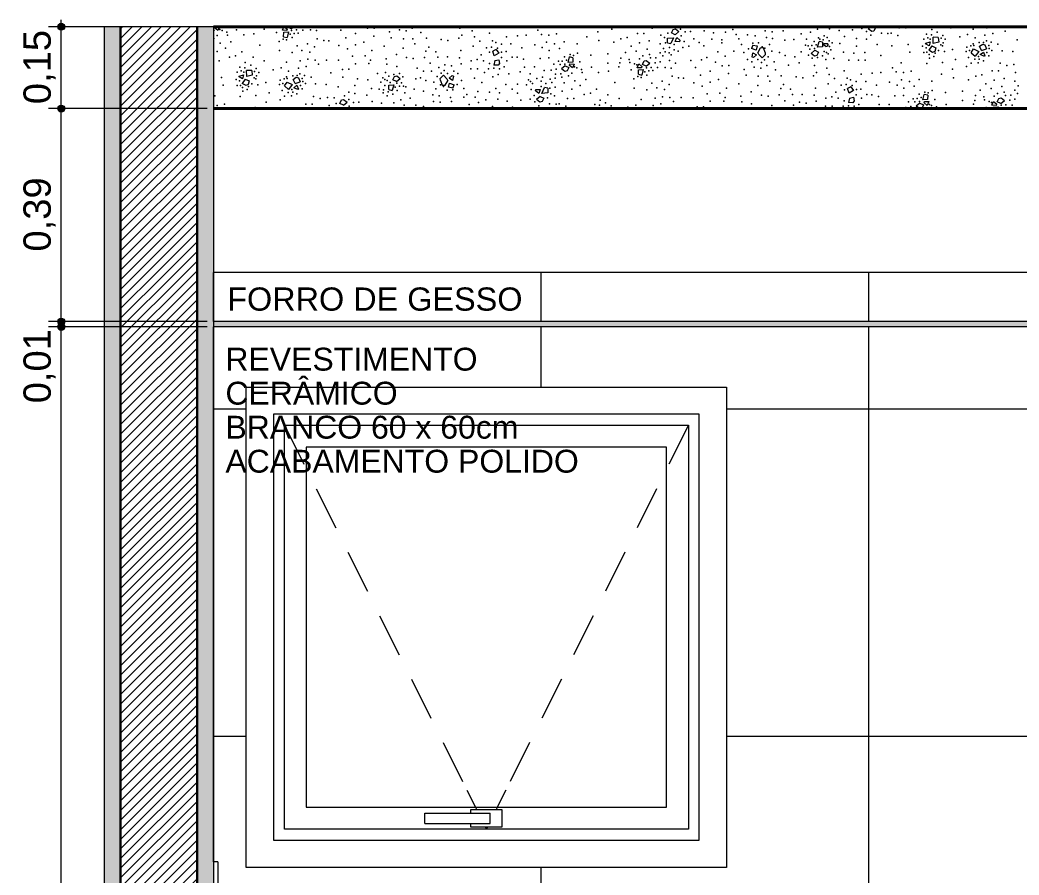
# Model space of a CAD drawing. Header units: metres. Extents: x -1.8 to 75.3, y -2 to 2.8.
# Drawn here: x 34.511 to 36.341, y 0.248 to 1.814 of the extents above; entities that cross this region are included whole.
import ezdxf

# ---------------------------------------------------------------- set-up
doc = ezdxf.new("R2010")
doc.units = ezdxf.units.M
doc.header["$MEASUREMENT"] = 0
for name, color, linetype in [('COTAS CORTE', 7, 'Continuous'), ('FORRO.EXEC', 7, 'Continuous'), ('LAJES.EST', 7, 'Continuous'), ('PAREDE CONSTRUIR', 7, 'Continuous')]:
    doc.layers.add(name, color=color, linetype=linetype)
for name, color, linetype, lineweight, true_color in [('COTAS CORTE_Caneta_No__25', 7, 'Continuous', 13, 0x982312), ('Janelas Archicad_Caneta_No__9', 7, 'Continuous', 9, 0x020202), ('Janelas Archicad_Caneta_No__97', 7, 'Continuous', 13, 0x6b6b6b), ('LOUCAS-METAIS.ARQ_Caneta_No__13', 7, 'Continuous', 0, 0xaaaaaa), ('NOTAS-EXECUTIVO.ARQ_Caneta_No__12', 7, 'Continuous', 0, 0x030303), ('PAREDE CONSTRUIR_Caneta_No__97', 7, 'Continuous', 13, 0x6b6b6b)]:
    doc.layers.add(name, color=color, linetype=linetype, lineweight=lineweight, true_color=true_color)
for name, color, linetype, lineweight in [('FORRO.EXEC_Caneta_No__241', 7, 'Continuous', 13), ('LAJES.EST_Caneta_No__1', 7, 'Continuous', 40), ('LAJES.EST_Caneta_No__241', 7, 'Continuous', 13), ('PAREDE CONSTRUIR_Caneta_No__241', 7, 'Continuous', 13), ('PAREDE CONSTRUIR_Caneta_No__3', 7, 'Continuous', 30)]:
    doc.layers.add(name, color=color, linetype=linetype, lineweight=lineweight)
doc.styles.add('GENERATED_STYLE_1', font='arial.ttf')
doc.dimstyles.new('GENERATED_STYLE__2', dxfattribs={"dimtxt": 0.05, "dimasz": 0.02375, "dimexe": 0.18, "dimexo": 0.267183, "dimgap": 0, "dimtad": 1, "dimzin": 0, "dimdsep": 46, "dimtxsty": 'GENERATED_STYLE_1', "dimblk": 'ARROWHEAD_11', "dimblk1": 'ARROWHEAD_11', "dimblk2": 'ARROWHEAD_11', "dimcen": 0.09, "dimclrd": 256, "dimclre": 256, "dimclrt": 256, "dimadec": 0, "dimazin": 0, "dimtfac": 1, "dimtdec": 4, "dimtmove": 0, "dimatfit": 3, "dimfxl": 0, "dimtolj": 1, "dimtzin": 0, "dimarcsym": 0})
pattern_1 = [(45, (101.17897, -1.898244), (-0.0088388348, 0.0088388348), [])]

# ---------------------------------------------------------------- blocks, each defined once
blk = doc.blocks.new('*X154', base_point=(101.179, -1.8982))
at = {"layer": 'LAJES.EST_Caneta_No__241', "color": 7, "linetype": 'Continuous', "lineweight": 13}
for p, q in [((34.8649, 1.7965), (34.8663, 1.7958)), ((34.8663, 1.7958), (34.8649, 1.7931)), ((34.8672, 1.7996), (34.8678, 1.8018)), ((34.873, 1.7949), (34.8672, 1.7996)), ((34.8758, 1.8018), (34.873, 1.7949)), ((34.9914, 1.7953), (34.994, 1.8018)), ((34.9993, 1.795), (34.9914, 1.7953)), ((34.9949, 1.8018), (35, 1.7976)), ((35, 1.7976), (34.9993, 1.795)), ((35.0009, 1.8014), (35.0011, 1.8018)), ((35.0076, 1.7982), (35.0009, 1.8014)), ((35.0076, 1.7982), (35.0119, 1.8018)), ((35.704, 1.7905), (35.7071, 1.7969)), ((35.7071, 1.7969), (35.7112, 1.7979)), ((35.7112, 1.7979), (35.7175, 1.7929)), ((36.0692, 1.8018), (36.0645, 1.7979)), ((36.0708, 1.7929), (36.0645, 1.7979)), ((36.0749, 1.7939), (36.0708, 1.7929)), ((36.0749, 1.8018), (36.0779, 1.8003)), ((36.0779, 1.8003), (36.0749, 1.7939)), ((34.9935, 1.7834), (34.9939, 1.7918)), ((34.9935, 1.7834), (35, 1.782)), ((34.9939, 1.7918), (35.0026, 1.7923)), ((35.0026, 1.7923), (35, 1.782)), ((35.6966, 1.7725), (35.6969, 1.7809)), ((35.6969, 1.7809), (35.7074, 1.7818)), ((35.7074, 1.7818), (35.7031, 1.7711)), ((35.7107, 1.7873), (35.704, 1.7905)), ((35.7107, 1.7873), (35.7175, 1.7929)), ((35.7107, 1.7749), (35.7135, 1.7819)), ((35.7135, 1.7819), (35.7193, 1.7771)), ((35.7193, 1.7771), (35.7186, 1.7745)), ((36.1835, 1.7712), (36.1831, 1.7826)), ((36.1926, 1.7821), (36.1831, 1.7826)), ((36.1926, 1.7821), (36.1936, 1.7738)), ((35.3827, 1.7602), (35.3767, 1.7574)), ((35.3794, 1.7485), (35.3767, 1.7574)), ((35.3827, 1.7602), (35.3875, 1.7534)), ((35.6966, 1.7725), (35.7031, 1.7711)), ((35.7186, 1.7745), (35.7107, 1.7749)), ((35.8527, 1.7684), (35.8505, 1.7621)), ((35.8589, 1.7592), (35.8505, 1.7621)), ((35.8527, 1.7684), (35.8609, 1.7669)), ((35.8609, 1.7669), (35.8589, 1.7592)), ((35.8665, 1.7627), (35.8619, 1.7547)), ((35.8725, 1.7631), (35.8665, 1.7627)), ((35.8754, 1.7547), (35.8725, 1.7631)), ((35.9667, 1.7587), (35.9599, 1.7531)), ((35.9667, 1.7587), (35.9734, 1.7555)), ((35.9717, 1.7646), (35.9743, 1.7749)), ((35.9804, 1.7651), (35.9717, 1.7646)), ((35.9808, 1.7735), (35.9743, 1.7749)), ((35.9808, 1.7735), (35.9804, 1.7651)), ((35.9826, 1.7688), (35.9833, 1.7714)), ((35.9867, 1.7655), (35.9826, 1.7688)), ((35.9833, 1.7714), (35.9896, 1.7711)), ((35.9867, 1.7655), (35.9894, 1.7665)), ((35.9907, 1.7696), (35.9894, 1.7665)), ((35.9907, 1.7696), (35.9896, 1.7711)), ((36.1694, 1.7706), (36.1696, 1.7719)), ((36.1759, 1.7668), (36.1694, 1.7706)), ((36.1696, 1.7719), (36.1776, 1.7742)), ((36.1806, 1.7666), (36.1752, 1.7587)), ((36.1823, 1.7547), (36.1752, 1.7587)), ((36.1776, 1.7742), (36.1759, 1.7668)), ((36.1806, 1.7666), (36.1882, 1.7632)), ((36.1936, 1.7738), (36.1835, 1.7712)), ((36.1882, 1.7632), (36.1861, 1.7564)), ((36.2529, 1.7541), (36.2574, 1.7612)), ((36.2574, 1.7612), (36.2669, 1.7568)), ((36.2683, 1.766), (36.2742, 1.77)), ((36.2721, 1.7586), (36.2683, 1.766)), ((36.2721, 1.7586), (36.2812, 1.7613)), ((36.2742, 1.77), (36.2782, 1.7688)), ((36.2782, 1.7688), (36.2812, 1.7613)), ((35.3804, 1.7399), (35.3783, 1.7314)), ((35.3875, 1.7534), (35.3794, 1.7485)), ((35.3804, 1.7399), (35.3876, 1.7414)), ((35.3876, 1.7414), (35.389, 1.7345)), ((35.5145, 1.7363), (35.517, 1.7466)), ((35.5235, 1.7452), (35.517, 1.7466)), ((35.5235, 1.7452), (35.5232, 1.7369)), ((35.6507, 1.7328), (35.6538, 1.7392)), ((35.6538, 1.7392), (35.6579, 1.7402)), ((35.6579, 1.7402), (35.6642, 1.7352)), ((35.8517, 1.7463), (35.8532, 1.7541)), ((35.8542, 1.7453), (35.8517, 1.7463)), ((35.8532, 1.7541), (35.8597, 1.7504)), ((35.8597, 1.7504), (35.8542, 1.7453)), ((35.864, 1.7512), (35.8619, 1.7547)), ((35.8701, 1.7449), (35.864, 1.7512)), ((35.8759, 1.7505), (35.8701, 1.7449)), ((35.8754, 1.7547), (35.8759, 1.7505)), ((35.9662, 1.7481), (35.9599, 1.7531)), ((35.9703, 1.7491), (35.9662, 1.7481)), ((35.9734, 1.7555), (35.9703, 1.7491)), ((36.1861, 1.7564), (36.1823, 1.7547)), ((36.2529, 1.7541), (36.26, 1.7477)), ((36.2669, 1.7568), (36.26, 1.7477)), ((36.2696, 1.7508), (36.2755, 1.7554)), ((36.2773, 1.7475), (36.2696, 1.7508)), ((36.2755, 1.7554), (36.2782, 1.7484)), ((36.2782, 1.7484), (36.2773, 1.7475)), ((34.9259, 1.7106), (34.9256, 1.722)), ((34.9351, 1.7215), (34.9256, 1.722)), ((34.9351, 1.7215), (34.9361, 1.7132)), ((35.3864, 1.7312), (35.3783, 1.7314)), ((35.389, 1.7345), (35.3864, 1.7312)), ((35.5094, 1.7304), (35.5026, 1.7249)), ((35.5089, 1.7198), (35.5026, 1.7249)), ((35.513, 1.7209), (35.5089, 1.7198)), ((35.5094, 1.7304), (35.5161, 1.7272)), ((35.5161, 1.7272), (35.513, 1.7209)), ((35.5232, 1.7369), (35.5145, 1.7363)), ((35.517, 1.731), (35.5177, 1.7337)), ((35.5228, 1.7263), (35.517, 1.731)), ((35.5177, 1.7337), (35.5256, 1.7333)), ((35.5256, 1.7333), (35.5228, 1.7263)), ((35.6412, 1.7267), (35.644, 1.7338)), ((35.6491, 1.7264), (35.6412, 1.7267)), ((35.6433, 1.7148), (35.6437, 1.7232)), ((35.6437, 1.7232), (35.6524, 1.7237)), ((35.644, 1.7338), (35.6498, 1.729)), ((35.6498, 1.729), (35.6491, 1.7264)), ((35.6524, 1.7237), (35.6498, 1.7134)), ((35.6574, 1.7296), (35.6507, 1.7328)), ((35.6574, 1.7296), (35.6642, 1.7352)), ((34.9119, 1.71), (34.912, 1.7113)), ((34.9183, 1.7062), (34.9119, 1.71)), ((34.912, 1.7113), (34.92, 1.7136)), ((34.923, 1.706), (34.9176, 1.6981)), ((34.92, 1.7136), (34.9183, 1.7062)), ((34.923, 1.706), (34.9306, 1.7026)), ((34.9361, 1.7132), (34.9259, 1.7106)), ((34.9306, 1.7026), (34.9286, 1.6958)), ((35.0107, 1.7054), (35.0166, 1.7094)), ((35.0145, 1.698), (35.0107, 1.7054)), ((35.0166, 1.7094), (35.0206, 1.7082)), ((35.0206, 1.7082), (35.0236, 1.7007)), ((35.1935, 1.7046), (35.1965, 1.7109)), ((35.2001, 1.7014), (35.1935, 1.7046)), ((35.1965, 1.7109), (35.2006, 1.7119)), ((35.2001, 1.7014), (35.207, 1.7069)), ((35.2006, 1.7119), (35.207, 1.7069)), ((35.2803, 1.7073), (35.2861, 1.7129)), ((35.2808, 1.7031), (35.2803, 1.7073)), ((35.2808, 1.7031), (35.2837, 1.6947)), ((35.2861, 1.7129), (35.2922, 1.7066)), ((35.2897, 1.6951), (35.2943, 1.703)), ((35.2922, 1.7066), (35.2943, 1.703)), ((35.2965, 1.7074), (35.302, 1.7125)), ((35.3031, 1.7036), (35.2965, 1.7074)), ((35.302, 1.7125), (35.3045, 1.7115)), ((35.3045, 1.7115), (35.3031, 1.7036)), ((35.6433, 1.7148), (35.6498, 1.7134)), ((34.9247, 1.6941), (34.9176, 1.6981)), ((34.9286, 1.6958), (34.9247, 1.6941)), ((34.9954, 1.6935), (34.9998, 1.7006)), ((34.9954, 1.6935), (35.0024, 1.6871)), ((34.9998, 1.7006), (35.0093, 1.6962)), ((35.0093, 1.6962), (35.0024, 1.6871)), ((35.012, 1.6902), (35.018, 1.6948)), ((35.0197, 1.6869), (35.012, 1.6902)), ((35.0145, 1.698), (35.0236, 1.7007)), ((35.018, 1.6948), (35.0206, 1.6878)), ((35.0206, 1.6878), (35.0197, 1.6869)), ((35.1861, 1.6866), (35.1864, 1.6949)), ((35.1861, 1.6866), (35.1925, 1.6852)), ((35.1864, 1.6949), (35.1951, 1.6955)), ((35.1951, 1.6955), (35.1925, 1.6852)), ((35.2837, 1.6947), (35.2897, 1.6951)), ((35.2953, 1.6909), (35.2973, 1.6985)), ((35.3035, 1.6894), (35.2953, 1.6909)), ((35.2973, 1.6985), (35.3057, 1.6957)), ((35.3035, 1.6894), (35.3057, 1.6957)), ((35.4549, 1.6845), (35.4556, 1.6871)), ((35.4607, 1.6797), (35.4549, 1.6845)), ((35.4556, 1.6871), (35.4635, 1.6867)), ((35.4635, 1.6867), (35.4607, 1.6797)), ((35.4668, 1.6798), (35.4711, 1.6905)), ((35.4776, 1.6891), (35.4711, 1.6905)), ((35.4776, 1.6891), (35.4772, 1.6807)), ((36.0325, 1.6916), (36.0265, 1.6889)), ((36.0292, 1.6799), (36.0265, 1.6889)), ((36.0373, 1.6848), (36.0292, 1.6799)), ((36.0325, 1.6916), (36.0373, 1.6848)), ((35.0962, 1.6613), (35.0993, 1.6677)), ((35.0993, 1.6677), (35.1034, 1.6687)), ((35.1034, 1.6687), (35.1097, 1.6637)), ((35.4635, 1.6743), (35.4567, 1.6687)), ((35.463, 1.6637), (35.4567, 1.6687)), ((35.4635, 1.6743), (35.4702, 1.6711)), ((35.4772, 1.6807), (35.4668, 1.6798)), ((35.4702, 1.6711), (35.4671, 1.6647)), ((36.0302, 1.6713), (36.0281, 1.6628)), ((36.0302, 1.6713), (36.0374, 1.6728)), ((36.0388, 1.6659), (36.0362, 1.6626)), ((36.0374, 1.6728), (36.0388, 1.6659)), ((36.1643, 1.6677), (36.1668, 1.678)), ((36.173, 1.6683), (36.1643, 1.6677)), ((36.1733, 1.6766), (36.1668, 1.678)), ((36.1733, 1.6766), (36.173, 1.6683)), ((36.3006, 1.6642), (36.3036, 1.6706)), ((36.3036, 1.6706), (36.3077, 1.6716)), ((36.3072, 1.661), (36.3141, 1.6666)), ((36.3077, 1.6716), (36.3141, 1.6666)), ((35.09, 1.6518), (35.0996, 1.6526)), ((35.1029, 1.6581), (35.0962, 1.6613)), ((35.0996, 1.6526), (35.0993, 1.6518)), ((35.1029, 1.6581), (35.1097, 1.6637)), ((35.1053, 1.6518), (35.1057, 1.6527)), ((35.1057, 1.6527), (35.1069, 1.6518)), ((35.4671, 1.6647), (35.463, 1.6637)), ((35.5754, 1.6518), (35.5754, 1.6534)), ((35.5849, 1.6529), (35.5754, 1.6534)), ((35.5849, 1.6529), (35.585, 1.6518)), ((36.0362, 1.6626), (36.0281, 1.6628)), ((36.1592, 1.6618), (36.1524, 1.6563)), ((36.1581, 1.6518), (36.1524, 1.6563)), ((36.1592, 1.6618), (36.1659, 1.6586)), ((36.1628, 1.6523), (36.1608, 1.6518)), ((36.1659, 1.6586), (36.1628, 1.6523)), ((36.1668, 1.6624), (36.1675, 1.6651)), ((36.1726, 1.6577), (36.1668, 1.6624)), ((36.1675, 1.6651), (36.1755, 1.6647)), ((36.1755, 1.6647), (36.1726, 1.6577)), ((36.291, 1.6581), (36.2938, 1.6652)), ((36.2989, 1.6578), (36.291, 1.6581)), ((36.2934, 1.6518), (36.2935, 1.6546)), ((36.2935, 1.6546), (36.3022, 1.6551)), ((36.2938, 1.6652), (36.2996, 1.6604)), ((36.2996, 1.6604), (36.2989, 1.6578)), ((36.3072, 1.661), (36.3006, 1.6642)), ((36.3022, 1.6551), (36.3014, 1.6518))]:
    blk.add_line(p, q, dxfattribs=at)
for p in [(34.8768, 1.7969), (34.8808, 1.7949), (34.9075, 1.7964), (34.9578, 1.7973), (34.9904, 1.8004), (35.0082, 1.7952), (35.017, 1.7959), (35.0286, 1.7955), (35.0429, 1.7959), (35.0535, 1.7948), (35.0982, 1.7958), (35.1472, 1.7991), (35.1593, 1.7992), (35.2055, 1.7962), (35.2177, 1.7943), (35.2287, 1.7995), (35.2684, 1.8002), (35.3164, 1.7994), (35.339, 1.7944), (35.4593, 1.7954), (35.5947, 1.7974), (35.6684, 1.7994), (35.6815, 1.8014), (35.6936, 1.8007), (35.7207, 1.7975), (35.7636, 1.7944), (35.8162, 1.7971), (35.8333, 1.8003), (35.8758, 1.7944), (35.9067, 1.8017), (35.9088, 1.7944), (35.9715, 1.7973), (35.9937, 1.7982), (36.011, 1.7949), (36.0356, 1.7963), (36.0529, 1.7984), (36.0845, 1.8006), (36.1212, 1.7998), (36.133, 1.7998), (36.1809, 1.7968), (36.2157, 1.7997), (36.2563, 1.7976), (36.2815, 1.8001), (36.3088, 1.8014), (36.3153, 1.7939), (36.3293, 1.8011), (34.8654, 1.7803), (34.8719, 1.7856), (34.8896, 1.7922), (34.8905, 1.7867), (34.9206, 1.7868), (34.939, 1.789), (34.9806, 1.7914), (34.9925, 1.7793), (34.9985, 1.7777), (35.0052, 1.7881), (35.009, 1.782), (35.013, 1.7897), (35.0202, 1.7901), (35.0552, 1.7798), (35.0672, 1.7766), (35.0762, 1.7762), (35.1075, 1.7818), (35.1251, 1.7893), (35.1585, 1.7846), (35.1874, 1.7924), (35.1906, 1.7816), (35.213, 1.7799), (35.2305, 1.78), (35.2447, 1.7915), (35.2551, 1.7807), (35.2823, 1.7784), (35.2945, 1.7766), (35.3143, 1.7808), (35.32, 1.7865), (35.343, 1.7832), (35.3529, 1.7755), (35.3704, 1.7899), (35.3761, 1.7763), (35.4017, 1.7836), (35.4219, 1.7855), (35.4379, 1.7865), (35.4658, 1.7879), (35.4792, 1.7864), (35.4931, 1.7891), (35.5489, 1.7834), (35.5692, 1.7928), (35.5708, 1.7769), (35.6114, 1.7799), (35.6226, 1.7823), (35.6416, 1.7895), (35.6534, 1.7894), (35.6633, 1.7759), (35.6844, 1.7866), (35.6914, 1.7824), (35.6975, 1.7901), (35.7216, 1.7855), (35.7291, 1.7924), (35.739, 1.793), (35.7451, 1.78), (35.7781, 1.7793), (35.7809, 1.791), (35.7964, 1.7778), (35.8031, 1.7919), (35.8223, 1.7874), (35.8271, 1.78), (35.8435, 1.7871), (35.8573, 1.7852), (35.8778, 1.7823), (35.8882, 1.7926), (35.8891, 1.7806), (35.9117, 1.777), (35.928, 1.7787), (35.9413, 1.7889), (35.9514, 1.7793), (35.9584, 1.7921), (35.9731, 1.7817), (35.9758, 1.7792), (35.9818, 1.7776), (35.9839, 1.785), (35.989, 1.782), (35.9927, 1.7763), (36.0207, 1.7838), (36.0428, 1.7803), (36.061, 1.7794), (36.0613, 1.7933), (36.0689, 1.7864), (36.0884, 1.7901), (36.1005, 1.7894), (36.1062, 1.7898), (36.1184, 1.7858), (36.166, 1.7793), (36.1711, 1.7883), (36.1736, 1.7818), (36.1781, 1.7791), (36.1801, 1.7873), (36.1909, 1.7918), (36.1977, 1.7807), (36.2011, 1.7861), (36.2055, 1.7789), (36.232, 1.7835), (36.2465, 1.7874), (36.2603, 1.7813), (36.2782, 1.7866), (36.2811, 1.776), (36.2924, 1.7896), (36.3374, 1.7779), (34.8774, 1.7715), (34.8871, 1.7626), (34.8971, 1.7741), (34.9502, 1.7683), (34.9853, 1.7749), (34.9857, 1.7581), (35.0181, 1.7669), (35.0271, 1.7583), (35.0373, 1.7705), (35.0498, 1.7649), (35.0949, 1.7677), (35.1105, 1.7615), (35.1249, 1.769), (35.1406, 1.7737), (35.1548, 1.7581), (35.1776, 1.766), (35.2122, 1.7627), (35.2341, 1.7706), (35.2541, 1.7572), (35.2593, 1.7646), (35.3182, 1.7581), (35.3409, 1.766), (35.3649, 1.7634), (35.3744, 1.7646), (35.3822, 1.7731), (35.3852, 1.7626), (35.3924, 1.7701), (35.41, 1.7703), (35.43, 1.7632), (35.4534, 1.7687), (35.4673, 1.7637), (35.4753, 1.7734), (35.4798, 1.7581), (35.4899, 1.7703), (35.4989, 1.7617), (35.5077, 1.7741), (35.5313, 1.7705), (35.5981, 1.7733), (35.6299, 1.766), (35.6396, 1.7572), (35.6453, 1.7724), (35.6592, 1.7607), (35.683, 1.7705), (35.6892, 1.762), (35.6932, 1.7722), (35.7006, 1.764), (35.7089, 1.7593), (35.7092, 1.7695), (35.7165, 1.7571), (35.7245, 1.7638), (35.7275, 1.775), (35.7355, 1.7661), (35.7548, 1.7727), (35.7633, 1.767), (35.7963, 1.7725), (35.8183, 1.7574), (35.8323, 1.7693), (35.8449, 1.7615), (35.8528, 1.7718), (35.8632, 1.7722), (35.8701, 1.7652), (35.8751, 1.7626), (35.8838, 1.7694), (35.8876, 1.7572), (35.9497, 1.7683), (35.9541, 1.7668), (35.9573, 1.761), (35.9613, 1.7672), (35.9653, 1.7749), (35.9661, 1.7617), (35.9691, 1.7688), (35.9937, 1.7655), (35.9956, 1.7597), (35.9984, 1.7722), (36.0125, 1.7713), (36.043, 1.766), (36.0808, 1.7696), (36.1076, 1.7671), (36.1375, 1.7694), (36.164, 1.7661), (36.1705, 1.7634), (36.1928, 1.7581), (36.1973, 1.7688), (36.2003, 1.7668), (36.2014, 1.7726), (36.2185, 1.7603), (36.2449, 1.7647), (36.2499, 1.7584), (36.2521, 1.767), (36.2566, 1.7708), (36.2577, 1.7674), (36.2679, 1.7728), (36.2756, 1.7728), (36.2853, 1.7676), (36.286, 1.7621), (36.2893, 1.7733), (36.2908, 1.7586), (36.3018, 1.7699), (36.3098, 1.758), (34.8718, 1.7562), (34.8754, 1.7392), (34.8944, 1.7463), (34.9056, 1.7487), (34.9169, 1.756), (34.9379, 1.746), (34.9581, 1.7391), (35.0093, 1.7546), (35.024, 1.7396), (35.0378, 1.7422), (35.0417, 1.7553), (35.0512, 1.7408), (35.0718, 1.7405), (35.094, 1.7405), (35.1197, 1.7478), (35.1429, 1.7486), (35.1527, 1.7409), (35.1815, 1.7433), (35.2002, 1.751), (35.2189, 1.7453), (35.2311, 1.7434), (35.2513, 1.7457), (35.2723, 1.7558), (35.2759, 1.7464), (35.2934, 1.7465), (35.3158, 1.7447), (35.3372, 1.7395), (35.3479, 1.7419), (35.3551, 1.7504), (35.3596, 1.7396), (35.3708, 1.7551), (35.3926, 1.7457), (35.3928, 1.7555), (35.4009, 1.7564), (35.4021, 1.7396), (35.4122, 1.7463), (35.4212, 1.746), (35.4332, 1.7427), (35.4632, 1.7438), (35.4793, 1.7446), (35.4968, 1.7386), (35.504, 1.7389), (35.5081, 1.7467), (35.5118, 1.7405), (35.5185, 1.7509), (35.5245, 1.7493), (35.5317, 1.7537), (35.5561, 1.7498), (35.5872, 1.7522), (35.6111, 1.7444), (35.6199, 1.7545), (35.6265, 1.7419), (35.6451, 1.7431), (35.6516, 1.7483), (35.6636, 1.7509), (35.6658, 1.7446), (35.6755, 1.7449), (35.683, 1.754), (35.688, 1.7484), (35.6922, 1.7557), (35.6995, 1.7541), (35.7001, 1.7398), (35.7033, 1.7506), (35.7394, 1.7402), (35.7588, 1.741), (35.769, 1.7456), (35.7887, 1.7561), (35.8023, 1.7481), (35.8366, 1.7545), (35.8434, 1.7417), (35.8622, 1.7419), (35.8742, 1.7412), (35.8813, 1.7469), (35.902, 1.7545), (35.912, 1.7494), (35.9301, 1.7467), (35.9417, 1.7561), (35.9548, 1.7499), (35.9614, 1.744), (35.9716, 1.7454), (35.9807, 1.7485), (35.9839, 1.7565), (35.9866, 1.7419), (35.9879, 1.7545), (35.9913, 1.752), (36.0012, 1.7436), (36.0188, 1.7551), (36.029, 1.7404), (36.0381, 1.7534), (36.0467, 1.7407), (36.0581, 1.7549), (36.0587, 1.7408), (36.0874, 1.7489), (36.1404, 1.7555), (36.166, 1.7547), (36.1719, 1.7551), (36.176, 1.7513), (36.1765, 1.7442), (36.1846, 1.7474), (36.1868, 1.7532), (36.2041, 1.7563), (36.2244, 1.7416), (36.2438, 1.7563), (36.2482, 1.7455), (36.2594, 1.7422), (36.2661, 1.7473), (36.2679, 1.7424), (36.2754, 1.7395), (36.2819, 1.7547), (36.2853, 1.7485), (36.3293, 1.7564), (34.9135, 1.7277), (34.916, 1.7212), (34.9225, 1.7267), (34.9233, 1.7362), (34.9333, 1.7312), (34.9435, 1.7255), (34.9744, 1.7229), (34.989, 1.7268), (34.9987, 1.7371), (35.0027, 1.7207), (35.0206, 1.726), (35.0348, 1.729), (35.0577, 1.7333), (35.1012, 1.7238), (35.1131, 1.7239), (35.1253, 1.7342), (35.1497, 1.7343), (35.1828, 1.7331), (35.2006, 1.7292), (35.238, 1.7262), (35.2617, 1.7349), (35.2644, 1.7204), (35.2776, 1.7269), (35.2873, 1.7216), (35.2887, 1.7321), (35.3009, 1.7302), (35.3052, 1.7203), (35.319, 1.734), (35.3364, 1.725), (35.3485, 1.725), (35.3688, 1.7248), (35.3706, 1.7348), (35.3786, 1.7258), (35.3888, 1.7248), (35.3975, 1.7283), (35.4349, 1.7278), (35.4528, 1.7283), (35.4706, 1.7214), (35.4836, 1.7224), (35.4884, 1.7331), (35.4929, 1.7243), (35.5, 1.7328), (35.5088, 1.7334), (35.5266, 1.7283), (35.5306, 1.7263), (35.5364, 1.7373), (35.5394, 1.7236), (35.5573, 1.7278), (35.5874, 1.7351), (35.5888, 1.7204), (35.6076, 1.7287), (35.6096, 1.7355), (35.6274, 1.7365), (35.6304, 1.7228), (35.6362, 1.7338), (35.6403, 1.7318), (35.658, 1.7266), (35.6628, 1.7211), (35.6668, 1.7273), (35.67, 1.7215), (35.6739, 1.7357), (35.6784, 1.7269), (35.6832, 1.7377), (35.6927, 1.7273), (35.7033, 1.7262), (35.7113, 1.7349), (35.748, 1.7272), (35.7749, 1.7207), (35.7844, 1.7372), (35.797, 1.7305), (35.8091, 1.7306), (35.8372, 1.7238), (35.851, 1.7374), (35.8553, 1.7276), (35.8675, 1.7257), (35.8689, 1.7362), (35.8786, 1.7309), (35.8918, 1.7374), (35.8945, 1.7229), (35.9182, 1.7316), (35.9376, 1.7355), (35.9662, 1.7308), (35.9888, 1.7258), (36.0202, 1.7213), (36.1091, 1.7268), (36.125, 1.7356), (36.1429, 1.7205), (36.1716, 1.7345), (36.2004, 1.7364), (36.219, 1.7242), (36.2445, 1.7288), (36.2528, 1.7352), (36.2658, 1.7358), (36.2914, 1.7209), (36.3032, 1.7208), (36.306, 1.7349), (36.3182, 1.7308), (36.3313, 1.7328), (34.8799, 1.7088), (34.9064, 1.7055), (34.9084, 1.7187), (34.9129, 1.7028), (34.9206, 1.7186), (34.9397, 1.7082), (34.9402, 1.7201), (34.9428, 1.7062), (34.9438, 1.712), (34.948, 1.7183), (34.9873, 1.7041), (34.9945, 1.7064), (34.999, 1.7102), (35.0001, 1.7068), (35.0103, 1.7122), (35.0181, 1.7123), (35.0235, 1.7154), (35.0277, 1.707), (35.0318, 1.7127), (35.0442, 1.7093), (35.0798, 1.7173), (35.1018, 1.7097), (35.1287, 1.7066), (35.148, 1.7049), (35.1656, 1.7165), (35.1755, 1.708), (35.1789, 1.7055), (35.1802, 1.7181), (35.183, 1.7035), (35.1861, 1.7115), (35.1952, 1.7146), (35.2055, 1.716), (35.212, 1.7101), (35.2358, 1.7062), (35.2442, 1.7084), (35.2498, 1.7202), (35.2543, 1.7032), (35.275, 1.7109), (35.282, 1.7166), (35.294, 1.7159), (35.3128, 1.7161), (35.3196, 1.7033), (35.3432, 1.7074), (35.3612, 1.7183), (35.3766, 1.71), (35.3867, 1.7146), (35.4061, 1.7153), (35.4269, 1.7191), (35.4422, 1.7049), (35.4454, 1.7157), (35.4575, 1.7071), (35.4653, 1.7023), (35.4679, 1.7097), (35.482, 1.7059), (35.4912, 1.7076), (35.4913, 1.7152), (35.501, 1.7155), (35.5032, 1.7092), (35.5153, 1.7117), (35.5217, 1.717), (35.5272, 1.7029), (35.5403, 1.7181), (35.5469, 1.7055), (35.5705, 1.7182), (35.6351, 1.7063), (35.6423, 1.7107), (35.6483, 1.7091), (35.655, 1.7195), (35.6588, 1.7134), (35.6871, 1.7019), (35.705, 1.7112), (35.717, 1.708), (35.726, 1.7076), (35.7573, 1.7132), (35.7904, 1.7051), (35.8084, 1.716), (35.8405, 1.713), (35.8628, 1.7113), (35.8803, 1.7114), (35.8839, 1.702), (35.9049, 1.7121), (35.9321, 1.7098), (35.9443, 1.708), (35.9641, 1.7122), (35.9698, 1.7179), (35.9928, 1.7146), (36.0027, 1.7069), (36.0259, 1.7077), (36.032, 1.7045), (36.0515, 1.715), (36.0717, 1.7169), (36.0877, 1.7179), (36.1156, 1.7193), (36.1251, 1.7048), (36.129, 1.7178), (36.1575, 1.7055), (36.1811, 1.7019), (36.1988, 1.7148), (36.2207, 1.7083), (36.248, 1.7047), (36.2612, 1.7113), (36.2724, 1.7137), (36.2951, 1.7038), (36.3131, 1.7073), (36.3328, 1.7019), (36.3342, 1.718), (34.8828, 1.6949), (34.9085, 1.6941), (34.9143, 1.6945), (34.9184, 1.6907), (34.9189, 1.6837), (34.927, 1.6868), (34.9292, 1.6926), (34.9352, 1.6975), (34.9465, 1.6957), (34.9609, 1.6997), (34.9862, 1.6958), (34.9906, 1.6849), (34.9923, 1.6979), (35.0085, 1.6867), (35.0243, 1.6941), (35.0277, 1.6879), (35.0285, 1.7015), (35.0333, 1.698), (35.0522, 1.6974), (35.0717, 1.6958), (35.0934, 1.692), (35.1239, 1.6941), (35.1543, 1.6887), (35.1684, 1.6878), (35.1713, 1.7003), (35.1764, 1.6862), (35.1787, 1.694), (35.1885, 1.6996), (35.1978, 1.6912), (35.2007, 1.6984), (35.2015, 1.6851), (35.2055, 1.6929), (35.2095, 1.699), (35.2128, 1.6932), (35.2171, 1.6917), (35.2324, 1.6872), (35.2686, 1.7006), (35.2724, 1.6884), (35.2811, 1.6952), (35.2861, 1.6926), (35.293, 1.6856), (35.3034, 1.686), (35.3113, 1.6963), (35.3239, 1.6885), (35.3568, 1.6995), (35.3823, 1.6885), (35.4006, 1.6962), (35.412, 1.6873), (35.4217, 1.6968), (35.4387, 1.6955), (35.446, 1.7014), (35.4467, 1.6866), (35.4497, 1.6978), (35.465, 1.6921), (35.4736, 1.6976), (35.481, 1.6894), (35.485, 1.6996), (35.4912, 1.6911), (35.5035, 1.6841), (35.5076, 1.6993), (35.5216, 1.6876), (35.5369, 1.694), (35.5667, 1.6875), (35.6001, 1.6997), (35.6355, 1.6895), (35.6591, 1.686), (35.668, 1.6983), (35.6769, 1.6898), (35.6915, 1.6867), (35.6996, 1.6963), (35.7447, 1.6991), (35.7603, 1.6929), (35.7747, 1.7004), (35.8046, 1.6895), (35.8274, 1.6974), (35.862, 1.6941), (35.904, 1.6886), (35.9091, 1.696), (35.9221, 1.6872), (35.968, 1.6895), (35.9907, 1.6974), (36.0147, 1.6948), (36.0207, 1.6865), (36.0242, 1.696), (36.035, 1.694), (36.0422, 1.7015), (36.0426, 1.6869), (36.0507, 1.6878), (36.0599, 1.7017), (36.0798, 1.6946), (36.1032, 1.7001), (36.1171, 1.6951), (36.1296, 1.6895), (36.1397, 1.7017), (36.1487, 1.6931), (36.1815, 1.6851), (36.2697, 1.6859), (36.2797, 1.6974), (36.2894, 1.6886), (36.309, 1.6921), (36.3328, 1.6854), (36.3391, 1.6934), (34.8674, 1.675), (34.914, 1.6739), (34.9428, 1.6758), (34.9668, 1.681), (34.987, 1.6682), (34.9952, 1.6747), (35.0018, 1.6816), (35.0082, 1.6752), (35.0103, 1.6818), (35.0178, 1.6789), (35.0484, 1.6743), (35.0606, 1.6702), (35.0737, 1.6722), (35.0858, 1.6715), (35.1053, 1.6752), (35.1129, 1.6683), (35.1132, 1.6822), (35.124, 1.6798), (35.1461, 1.6762), (35.1757, 1.6805), (35.1829, 1.6751), (35.185, 1.6824), (35.1938, 1.6783), (35.2084, 1.6679), (35.2154, 1.6808), (35.2256, 1.6712), (35.2495, 1.6836), (35.2671, 1.6772), (35.2784, 1.6755), (35.2989, 1.6725), (35.3234, 1.673), (35.3291, 1.6777), (35.3445, 1.6726), (35.3492, 1.683), (35.3638, 1.6682), (35.3704, 1.6823), (35.386, 1.669), (35.3887, 1.6808), (35.4032, 1.6657), (35.4217, 1.6801), (35.4278, 1.6671), (35.4451, 1.6692), (35.4526, 1.6761), (35.4767, 1.6715), (35.4828, 1.6792), (35.4898, 1.675), (35.5134, 1.6706), (35.5252, 1.6706), (35.5442, 1.6777), (35.5554, 1.6801), (35.5731, 1.6676), (35.5877, 1.6774), (35.608, 1.6705), (35.6486, 1.6685), (35.6738, 1.671), (35.6876, 1.6736), (35.701, 1.6722), (35.7216, 1.672), (35.7438, 1.6719), (35.7695, 1.6792), (35.7751, 1.6657), (35.7927, 1.68), (35.7996, 1.6657), (35.8026, 1.6723), (35.8313, 1.6747), (35.8501, 1.6824), (35.8687, 1.6767), (35.8809, 1.6748), (35.9011, 1.6771), (35.9115, 1.6663), (35.9257, 1.6778), (35.9432, 1.6779), (35.9656, 1.6762), (35.9688, 1.6654), (35.987, 1.6709), (35.9977, 1.6733), (36.0049, 1.6818), (36.0094, 1.671), (36.0204, 1.6662), (36.0424, 1.6771), (36.0519, 1.671), (36.062, 1.6777), (36.071, 1.6774), (36.083, 1.6741), (36.113, 1.6752), (36.1291, 1.676), (36.1466, 1.67), (36.1538, 1.6703), (36.1579, 1.6781), (36.1616, 1.672), (36.1683, 1.6823), (36.1743, 1.6808), (36.1862, 1.6687), (36.2059, 1.6812), (36.237, 1.6836), (36.2373, 1.6665), (36.2594, 1.6669), (36.2609, 1.6758), (36.2763, 1.6733), (36.2772, 1.6679), (36.2949, 1.6745), (36.3014, 1.6797), (36.3134, 1.6823), (36.3156, 1.676), (36.3237, 1.6671), (36.3253, 1.6763), (36.333, 1.6691), (36.3378, 1.6798), (34.8715, 1.6573), (34.8853, 1.6599), (34.9412, 1.6542), (34.9614, 1.6636), (35.0148, 1.6531), (35.0339, 1.6603), (35.0457, 1.6602), (35.0767, 1.6574), (35.0836, 1.6532), (35.0897, 1.661), (35.1138, 1.6563), (35.1213, 1.6632), (35.1313, 1.6638), (35.1558, 1.6652), (35.1731, 1.6618), (35.1953, 1.6627), (35.2145, 1.6583), (35.2357, 1.6579), (35.2495, 1.656), (35.268, 1.6652), (35.27, 1.6531), (35.2804, 1.6634), (35.3011, 1.6652), (35.3335, 1.6597), (35.3507, 1.6629), (35.3653, 1.6525), (35.3761, 1.6558), (35.3812, 1.6528), (35.4129, 1.6547), (35.4535, 1.6641), (35.4611, 1.6572), (35.4806, 1.6609), (35.4927, 1.6602), (35.4984, 1.6606), (35.5106, 1.6566), (35.5634, 1.6591), (35.5659, 1.6526), (35.5723, 1.6581), (35.5831, 1.6626), (35.5933, 1.6569), (35.6242, 1.6543), (35.6388, 1.6582), (35.6525, 1.6521), (35.6705, 1.6574), (35.6846, 1.6604), (35.7075, 1.6647), (35.751, 1.6552), (35.7629, 1.6553), (35.8326, 1.6645), (35.8505, 1.6606), (35.8878, 1.6576), (35.9142, 1.6518), (35.9275, 1.6583), (35.9371, 1.653), (35.9385, 1.6635), (35.9507, 1.6616), (35.9862, 1.6564), (35.9983, 1.6565), (36.0186, 1.6562), (36.0284, 1.6572), (36.0386, 1.6563), (36.0474, 1.6597), (36.0847, 1.6592), (36.1027, 1.6597), (36.1204, 1.6528), (36.1334, 1.6538), (36.1382, 1.6645), (36.1427, 1.6558), (36.1499, 1.6642), (36.1586, 1.6648), (36.1764, 1.6597), (36.1805, 1.6577), (36.1892, 1.655), (36.2071, 1.6592), (36.2386, 1.6518), (36.2574, 1.6601), (36.2802, 1.6542), (36.286, 1.6652), (36.2901, 1.6632), (36.3078, 1.658), (36.3126, 1.6525), (36.3166, 1.6587), (36.3199, 1.6529), (36.3282, 1.6583)]:
    blk.add_point(p, dxfattribs=at)
blk = doc.blocks.new('*D156', base_point=(101.179, -1.8982))
at = {"layer": 'COTAS CORTE_Caneta_No__25', "linetype": 'Continuous', "lineweight": 13, "true_color": 0x982312}
for points in [[(34.58, 1.2518), (34.5804, 1.2494), (34.5818, 1.2473), (34.5838, 1.246), (34.5862, 1.2455), (34.5886, 1.246), (34.5906, 1.2473), (34.592, 1.2494), (34.5925, 1.2518), (34.592, 1.2541), (34.5906, 1.2562), (34.5886, 1.2575), (34.5862, 1.258), (34.5838, 1.2575), (34.5818, 1.2562), (34.5804, 1.2541)], [(34.58, -1.8982), (34.5804, -1.9006), (34.5818, -1.9027), (34.5838, -1.904), (34.5862, -1.9045), (34.5886, -1.904), (34.5906, -1.9027), (34.592, -1.9006), (34.5925, -1.8982), (34.592, -1.8959), (34.5906, -1.8938), (34.5886, -1.8925), (34.5862, -1.892), (34.5838, -1.8925), (34.5818, -1.8938), (34.5804, -1.8959)]]:
    blk.add_hatch(color=24, dxfattribs=at).paths.add_polyline_path(points)
at = {"layer": 'COTAS CORTE_Caneta_No__25', "color": 24, "linetype": 'Continuous', "lineweight": 13, "true_color": 0x982312}
for p, q in [((34.58, 1.2518), (34.5628, 1.2518)), ((34.5862, -1.892), (34.5862, 1.2455)), ((34.8534, 1.2518), (34.5925, 1.2518)), ((34.58, -1.8982), (34.5628, -1.8982)), ((34.8534, -1.8982), (34.5925, -1.8982)), ((34.5862, -1.9107), (34.5862, -1.9045))]:
    blk.add_line(p, q, dxfattribs=at)
for centre in [(34.5862, 1.2518), (34.5862, -1.8982)]:
    blk.add_circle(centre, 0.00625, dxfattribs=at)
at = {"layer": 'COTAS CORTE_Caneta_No__25', "color": 24, "lineweight": 13, "true_color": 0x982312, "char_height": 0.05, "attachment_point": 7, "rotation": 90, "style": 'GENERATED_STYLE_1'}
for s, insert in [('\\A1;{\\pql;\\fArial|b0|i0|c0|p0;\\W1.000000;0,01}', (34.5762, 1.112)), ('\\A1;{\\pql;\\fArial|b0|i0|c0|p0;\\W1.000000;3,15}', (34.5762, -0.4567))]:
    blk.add_mtext(s, dxfattribs=dict(at, insert=insert))
blk = doc.blocks.new('ARROWHEAD_11')
at = {"color": 0, "linetype": 'Continuous', "lineweight": 0}
blk.add_line((0, 0), (-1, 0), dxfattribs=at)
at = {"color": 0, "linetype": 'Continuous', "lineweight": 0, "const_width": 0.25, "flags": 128}
blk.add_lwpolyline([(-0.125, 0, 1), (0.125, 0, 1)], format="xyb", close=True, dxfattribs=at)
blk = doc.blocks.new('*D157', base_point=(101.179, -1.8982))
at = {"layer": 'COTAS CORTE_Caneta_No__25', "linetype": 'Continuous', "lineweight": 13, "true_color": 0x982312}
for points in [[(34.58, 1.2618), (34.5804, 1.2594), (34.5818, 1.2573), (34.5838, 1.256), (34.5862, 1.2555), (34.5886, 1.256), (34.5906, 1.2573), (34.592, 1.2594), (34.5925, 1.2618), (34.592, 1.2641), (34.5906, 1.2662), (34.5886, 1.2675), (34.5862, 1.268), (34.5838, 1.2675), (34.5818, 1.2662), (34.5804, 1.2641)], [(34.58, 1.2518), (34.5804, 1.2494), (34.5818, 1.2473), (34.5838, 1.246), (34.5862, 1.2455), (34.5886, 1.246), (34.5906, 1.2473), (34.592, 1.2494), (34.5925, 1.2518), (34.592, 1.2541), (34.5906, 1.2562), (34.5886, 1.2575), (34.5862, 1.258), (34.5838, 1.2575), (34.5818, 1.2562), (34.5804, 1.2541)]]:
    blk.add_hatch(color=24, dxfattribs=at).paths.add_polyline_path(points)
at = {"layer": 'COTAS CORTE_Caneta_No__25', "color": 24, "linetype": 'Continuous', "lineweight": 13, "true_color": 0x982312}
for p, q in [((34.58, 1.2618), (34.5628, 1.2618)), ((34.58, 1.2518), (34.5628, 1.2518)), ((34.5862, 1.2518), (34.5862, 1.2555)), ((34.8534, 1.2618), (34.5925, 1.2618)), ((34.8534, 1.2518), (34.5925, 1.2518))]:
    blk.add_line(p, q, dxfattribs=at)
for centre in [(34.5862, 1.2618), (34.5862, 1.2518)]:
    blk.add_circle(centre, 0.00625, dxfattribs=at)
blk = doc.blocks.new('*D158', base_point=(101.179, -1.8982))
at = {"layer": 'COTAS CORTE_Caneta_No__25', "linetype": 'Continuous', "lineweight": 13, "true_color": 0x982312}
for points in [[(34.58, 1.6518), (34.5804, 1.6494), (34.5818, 1.6473), (34.5838, 1.646), (34.5862, 1.6455), (34.5886, 1.646), (34.5906, 1.6473), (34.592, 1.6494), (34.5925, 1.6518), (34.592, 1.6541), (34.5906, 1.6562), (34.5886, 1.6575), (34.5862, 1.658), (34.5838, 1.6575), (34.5818, 1.6562), (34.5804, 1.6541)], [(34.58, 1.2618), (34.5804, 1.2594), (34.5818, 1.2573), (34.5838, 1.256), (34.5862, 1.2555), (34.5886, 1.256), (34.5906, 1.2573), (34.592, 1.2594), (34.5925, 1.2618), (34.592, 1.2641), (34.5906, 1.2662), (34.5886, 1.2675), (34.5862, 1.268), (34.5838, 1.2675), (34.5818, 1.2662), (34.5804, 1.2641)]]:
    blk.add_hatch(color=24, dxfattribs=at).paths.add_polyline_path(points)
at = {"layer": 'COTAS CORTE_Caneta_No__25', "color": 24, "linetype": 'Continuous', "lineweight": 13, "true_color": 0x982312}
for p, q in [((34.58, 1.6518), (34.5628, 1.6518)), ((34.8534, 1.6518), (34.5925, 1.6518)), ((34.5862, 1.268), (34.5862, 1.6455)), ((34.58, 1.2618), (34.5628, 1.2618)), ((34.8534, 1.2618), (34.5925, 1.2618))]:
    blk.add_line(p, q, dxfattribs=at)
for centre in [(34.5862, 1.6518), (34.5862, 1.2618)]:
    blk.add_circle(centre, 0.00625, dxfattribs=at)
at = {"layer": 'COTAS CORTE_Caneta_No__25', "color": 24, "lineweight": 13, "true_color": 0x982312, "insert": (34.5762, 1.39), "char_height": 0.05, "attachment_point": 7, "rotation": 90, "style": 'GENERATED_STYLE_1'}
blk.add_mtext('\\A1;{\\pql;\\fArial|b0|i0|c0|p0;\\W1.000000;0,39}', dxfattribs=at)
blk = doc.blocks.new('*D159', base_point=(101.179, -1.8982))
at = {"layer": 'COTAS CORTE_Caneta_No__25', "linetype": 'Continuous', "lineweight": 13, "true_color": 0x982312}
for points in [[(34.58, 1.8018), (34.5804, 1.7994), (34.5818, 1.7973), (34.5838, 1.796), (34.5862, 1.7955), (34.5886, 1.796), (34.5906, 1.7973), (34.592, 1.7994), (34.5925, 1.8018), (34.592, 1.8041), (34.5906, 1.8062), (34.5886, 1.8075), (34.5862, 1.808), (34.5838, 1.8075), (34.5818, 1.8062), (34.5804, 1.8041)], [(34.58, 1.6518), (34.5804, 1.6494), (34.5818, 1.6473), (34.5838, 1.646), (34.5862, 1.6455), (34.5886, 1.646), (34.5906, 1.6473), (34.592, 1.6494), (34.5925, 1.6518), (34.592, 1.6541), (34.5906, 1.6562), (34.5886, 1.6575), (34.5862, 1.658), (34.5838, 1.6575), (34.5818, 1.6562), (34.5804, 1.6541)]]:
    blk.add_hatch(color=24, dxfattribs=at).paths.add_polyline_path(points)
at = {"layer": 'COTAS CORTE_Caneta_No__25', "color": 24, "linetype": 'Continuous', "lineweight": 13, "true_color": 0x982312}
for p, q in [((34.5862, 1.808), (34.5862, 1.8143)), ((34.58, 1.8018), (34.5628, 1.8018)), ((34.5862, 1.658), (34.5862, 1.7955)), ((34.8534, 1.8018), (34.5925, 1.8018)), ((34.58, 1.6518), (34.5628, 1.6518)), ((34.8534, 1.6518), (34.5925, 1.6518))]:
    blk.add_line(p, q, dxfattribs=at)
for centre in [(34.5862, 1.8018), (34.5862, 1.6518)]:
    blk.add_circle(centre, 0.00625, dxfattribs=at)
at = {"layer": 'COTAS CORTE_Caneta_No__25', "color": 24, "lineweight": 13, "true_color": 0x982312, "insert": (34.5762, 1.66), "char_height": 0.05, "attachment_point": 7, "rotation": 90, "style": 'GENERATED_STYLE_1'}
blk.add_mtext('\\A1;{\\pql;\\fArial|b0|i0|c0|p0;\\W1.000000;0,15}', dxfattribs=at)

msp = doc.modelspace()

# ---------------------------------------------------------------- hatches: boundary and pattern name
at = {"layer": 'FORRO.EXEC', "linetype": 'Continuous', "lineweight": 0, "true_color": 0xffffff}
msp.add_hatch(color=7, dxfattribs=at).paths.add_polyline_path([(34.8649, 1.2618), (34.8649, 1.2518), (37.715, 1.2518), (37.715, 1.2618)])
at = {"layer": 'PAREDE CONSTRUIR', "linetype": 'Continuous', "lineweight": 0, "true_color": 0xffffff}
for points in [[(34.6649, 1.8018), (34.6649, 1.3518), (34.6949, 1.3518), (34.6949, 1.8018)], [(34.8349, 1.3518), (34.8649, 1.3518), (34.8649, 1.8018), (34.8349, 1.8018)], [(34.6649, 1.3518), (34.6649, -1.8982), (34.6949, -1.8982), (34.6949, 1.3518)], [(34.8349, -1.8982), (34.8649, -1.8982), (34.8649, 1.3518), (34.8349, 1.3518)]]:
    msp.add_hatch(color=7, dxfattribs=at).paths.add_polyline_path(points)
at = {"layer": 'PAREDE CONSTRUIR', "linetype": 'Continuous', "lineweight": 0, "true_color": 0x000000}
h = msp.add_hatch(dxfattribs=at)
h.set_pattern_fill('common_brick_0009', color=18, style=0, pattern_type=2)
h.set_pattern_definition(pattern_1)
h.paths.add_polyline_path([(34.6949, 1.8018), (34.6949, 1.3518), (34.8349, 1.3518), (34.8349, 1.8018)])
h = msp.add_hatch(dxfattribs=at)
h.set_pattern_fill('common_brick_0009', color=18, style=0, pattern_type=2)
h.set_pattern_definition(pattern_1)
h.paths.add_polyline_path([(34.6949, 1.3518), (34.6949, -1.8982), (34.8349, -1.8982), (34.8349, 1.3518)])
at = {"layer": 'PAREDE CONSTRUIR_Caneta_No__97', "linetype": 'Continuous', "lineweight": 13, "true_color": 0x6b6b6b}
h = msp.add_hatch(dxfattribs=at)
h.set_pattern_fill('Ceramica_60_x_60_0009', color=251, style=0, pattern_type=2)
h.set_pattern_definition([(0, (34.86494, -1.89824), (0, 0.6), []), (90, (34.86494, -1.89824), (-0.6, 0), [])])
h.paths.add_polyline_path([(37.715, 1.3518), (34.8649, 1.3518), (34.8649, 1.2618), (37.715, 1.2618)])
h = msp.add_hatch(dxfattribs=at)
h.set_pattern_fill('Ceramica_60_x_60_0009', color=251, style=0, pattern_type=2)
h.set_pattern_definition([(6e-15, (34.86494, -1.89824), (0, 0.6), []), (90, (34.86494, -1.89824), (-0.6, 0), [])])
h.paths.add_polyline_path([(34.8649, -1.8982), (37.715, -1.8982), (37.715, -1.0982), (37.555, -1.0982), (37.5548, -1.0984), (37.5529, -1.0998), (37.5527, -1.0999), (37.5509, -1.1011), (37.549, -1.1024), (37.547, -1.1037), (37.5462, -1.1042), (37.5459, -1.1044), (37.5459, -1.1044), (37.5441, -1.1054), (37.542, -1.1066), (37.5399, -1.1078), (37.5378, -1.1089), (37.5355, -1.11), (37.5351, -1.1102), (37.5344, -1.1105), (37.5338, -1.1108), (37.5321, -1.1116), (37.5305, -1.1123), (37.5288, -1.113), (37.527, -1.1137), (37.5253, -1.1143), (37.5235, -1.115), (37.5217, -1.1156), (37.5191, -1.1164), (37.5166, -1.1172), (37.5141, -1.1179), (37.512, -1.1184), (37.5099, -1.1189), (37.5091, -1.1191), (37.5067, -1.1196), (37.5043, -1.12), (37.5018, -1.1204), (37.4993, -1.1208), (37.4991, -1.1208), (37.499, -1.1209), (37.4989, -1.121), (37.4987, -1.121), (37.4986, -1.1211), (37.4983, -1.1216), (37.4979, -1.122), (37.4972, -1.1229), (37.4969, -1.1233), (37.4964, -1.1239), (37.496, -1.1246), (37.4958, -1.1254), (37.4956, -1.1261), (37.4956, -1.1269), (37.4956, -1.1332), (37.4246, -1.1332), (37.4246, -1.1269), (37.4245, -1.1261), (37.4243, -1.1254), (37.4241, -1.1246), (37.4237, -1.1239), (37.4233, -1.1233), (37.4277, -1.1226), (37.4276, -1.1226), (37.4277, -1.1226), (37.4272, -1.1219), (37.4271, -1.1219), (37.4271, -1.1218), (37.427, -1.1218), (37.4215, -1.1211), (37.4214, -1.121), (37.4213, -1.121), (37.4211, -1.1209), (37.421, -1.1208), (37.4208, -1.1208), (37.4184, -1.1204), (37.4158, -1.12), (37.4134, -1.1196), (37.411, -1.1191), (37.4103, -1.1189), (37.4081, -1.1184), (37.406, -1.1179), (37.4035, -1.1172), (37.401, -1.1164), (37.3984, -1.1156), (37.3966, -1.115), (37.3949, -1.1143), (37.3931, -1.1137), (37.3913, -1.113), (37.3897, -1.1123), (37.388, -1.1116), (37.3863, -1.1108), (37.3847, -1.11), (37.3824, -1.1089), (37.382, -1.1087), (37.3799, -1.1076), (37.3779, -1.1065), (37.3759, -1.1054), (37.3739, -1.1042), (37.3731, -1.1037), (37.3711, -1.1024), (37.3692, -1.1011), (37.3682, -1.1005), (37.3672, -1.0998), (37.3653, -1.0984), (37.3651, -1.0982), (37.215, -1.0982), (37.215, -0.8982), (37.5384, -0.8982), (37.5384, -0.8849), (37.6334, -0.8782), (37.6734, -0.8782), (37.6734, -0.8982), (37.715, -0.8982), (37.715, 1.2518), (34.8649, 1.2518), (34.8649, 0.2718), (34.8729, 0.2718), (34.8729, 0.2438), (35.3499, 0.2438), (35.3499, 0.2198), (35.3389, 0.2198), (35.3389, 0.2188), (35.3779, 0.2188), (35.3779, 0.2158), (35.4479, 0.2158), (35.4479, 0.2038), (35.4379, 0.2038), (35.4379, 0.2018), (35.2179, 0.2018), (35.2179, 0.2038), (35.2079, 0.2038), (35.2079, 0.2158), (35.2779, 0.2158), (35.2779, 0.2188), (35.3169, 0.2188), (35.3169, 0.2198), (34.9379, 0.2198), (34.9379, -0.1787), (34.9674, -0.1179), (34.986, -0.0838), (34.9872, -0.0816), (34.9863, -0.081), (34.9863, -0.0809), (34.9929, -0.0612), (35.0273, -0.012), (35.0436, 0.0009), (35.0437, 0.0009), (35.0658, -0.0146), (35.063, -0.0187), (35.0654, -0.0204), (35.0138, -0.0941), (35.0113, -0.0924), (35.0085, -0.0965), (35.0072, -0.0956), (35.0071, -0.0958), (34.9881, -0.1281), (34.9454, -0.2138), (34.9431, -0.2127), (34.9412, -0.2169), (34.9425, -0.2182), (34.9449, -0.2272), (34.9425, -0.2362), (34.9379, -0.2408), (34.9379, -0.7361), (34.939, -0.7562), (34.9439, -0.7562), (34.9439, -0.7742), (34.9419, -0.7742), (34.9419, -0.7802), (34.9529, -0.7802), (34.9529, -0.7812), (34.9679, -0.7812), (34.9679, -0.7827), (34.9765, -0.7827), (34.9767, -0.7822), (35.0099, -0.7822), (35.0099, -0.8881), (34.9929, -0.8881), (34.9929, -0.8309), (34.9699, -0.8309), (34.9699, -0.8297), (34.9679, -0.8297), (34.9679, -0.8312), (34.9529, -0.8312), (34.9529, -0.8322), (34.9429, -0.8322), (34.9429, -0.8372), (34.9414, -0.8372), (34.9414, -1.0432), (34.9406, -1.0465), (34.9382, -1.0489), (34.9349, -1.0498), (34.9317, -1.0489), (34.9293, -1.0465), (34.9284, -1.0432), (34.9284, -0.8372), (34.9269, -0.8372), (34.9269, -0.8322), (34.9129, -0.8322), (34.9129, -0.8122), (34.9049, -0.8122), (34.9049, -0.8138), (34.8909, -0.8138), (34.8909, -0.8322), (34.8649, -0.8322)])
h.paths.add_polyline_path([(34.9249, 1.1418), (35.8049, 1.1418), (35.8049, 0.2618), (34.9249, 0.2618)], flags=0)
h.paths.add_polyline_path([(36.0849, -0.8732), (36.1199, -0.8802), (36.1199, -0.8832), (36.1249, -0.8832), (36.1249, 0.1018), (36.1549, 0.1018), (36.1549, -0.8732), (36.1599, -0.8732), (36.1599, -0.8832), (36.1699, -0.8832), (36.1699, -0.8802), (36.2049, -0.8732), (36.2049, -0.9232), (36.1699, -0.9162), (36.1699, -0.9132), (36.1599, -0.9132), (36.1599, -0.9232), (36.1549, -0.9232), (36.1549, -1.6982), (36.1249, -1.6982), (36.1249, -0.9132), (36.1199, -0.9132), (36.1199, -0.9162), (36.0849, -0.9232)], flags=0)

# ---------------------------------------------------------------- linework, layer by layer
at = {"layer": 'FORRO.EXEC_Caneta_No__241', "color": 7, "linetype": 'Continuous', "lineweight": 13}
for p, q in [((37.715, 1.2618), (34.8649, 1.2618)), ((37.715, 1.2518), (34.8649, 1.2518))]:
    msp.add_line(p, q, dxfattribs=at)
at = {"layer": 'Janelas Archicad_Caneta_No__9', "color": 18, "linetype": 'Continuous', "lineweight": 9, "true_color": 0x020202}
for p, q in [((34.9249, 0.2618), (34.9249, 1.1418)), ((34.9249, 1.1418), (35.8049, 1.1418)), ((35.8049, 1.1418), (35.8049, 0.2618)), ((34.9749, 1.0918), (34.9749, 0.3118)), ((35.7549, 1.0918), (34.9749, 1.0918)), ((35.7549, 0.3118), (35.7549, 1.0918)), ((34.9949, 1.0318), (34.9949, 1.0718)), ((34.9949, 1.0718), (35.7349, 1.0718)), ((35.7349, 1.0718), (35.7349, 1.0318)), ((34.9949, 0.3718), (34.9949, 1.0318)), ((35.0349, 1.0318), (35.0349, 0.3718)), ((35.6949, 1.0318), (35.0349, 1.0318)), ((35.6949, 0.3718), (35.6949, 1.0318)), ((35.7349, 1.0318), (35.7349, 0.3718)), ((34.9949, 0.3318), (34.9949, 0.3718)), ((35.0349, 0.3718), (35.6949, 0.3718)), ((35.3939, 0.3673), (35.3359, 0.3673)), ((35.3359, 0.3673), (35.3359, 0.3613)), ((35.3939, 0.3363), (35.3939, 0.3673)), ((35.7349, 0.3718), (35.7349, 0.3318)), ((35.2519, 0.3613), (35.3299, 0.3613)), ((35.2519, 0.3423), (35.2519, 0.3613)), ((35.3299, 0.3613), (35.3509, 0.3613)), ((35.3509, 0.3613), (35.3663, 0.3613)), ((35.3663, 0.3613), (35.3719, 0.3613)), ((35.3719, 0.3423), (35.3719, 0.3613)), ((35.7349, 0.3318), (34.9949, 0.3318)), ((35.2519, 0.3423), (35.3299, 0.3423)), ((35.3299, 0.3423), (35.3509, 0.3423)), ((35.3359, 0.3423), (35.3359, 0.3363)), ((35.3359, 0.3363), (35.3939, 0.3363)), ((35.3509, 0.3423), (35.3663, 0.3423)), ((35.3663, 0.3423), (35.3719, 0.3423)), ((34.9749, 0.3118), (35.7549, 0.3118)), ((35.8049, 0.2618), (34.9249, 0.2618))]:
    msp.add_line(p, q, dxfattribs=at)
at = {"layer": 'Janelas Archicad_Caneta_No__97', "color": 251, "linetype": 'Continuous', "lineweight": 13, "true_color": 0x6b6b6b}
for p, q in [((34.9949, 1.0718), (35.0307, 1.0002)), ((35.7349, 1.0718), (35.6992, 1.0002)), ((35.0531, 0.9555), (35.0889, 0.8839)), ((35.6768, 0.9555), (35.641, 0.8839)), ((35.1112, 0.8392), (35.147, 0.7677)), ((35.6187, 0.8392), (35.5829, 0.7677)), ((35.1693, 0.7229), (35.2051, 0.6514)), ((35.5605, 0.7229), (35.5247, 0.6514)), ((35.2275, 0.6067), (35.2633, 0.5351)), ((35.5024, 0.6067), (35.4666, 0.5351)), ((35.2856, 0.4904), (35.3214, 0.4188)), ((35.4442, 0.4904), (35.4085, 0.4188)), ((35.3292, 0.4033), (35.3449, 0.3718)), ((35.4007, 0.4033), (35.3849, 0.3718)), ((35.3449, 0.3718), (35.3472, 0.3673)), ((35.3849, 0.3718), (35.3827, 0.3673)), ((35.3627, 0.3363), (35.3649, 0.3318)), ((35.3672, 0.3363), (35.3649, 0.3318))]:
    msp.add_line(p, q, dxfattribs=at)
at = {"layer": 'LAJES.EST_Caneta_No__1', "color": 7, "linetype": 'Continuous', "lineweight": 40}
for p, q in [((37.815, 1.8018), (34.8649, 1.8018)), ((37.815, 1.6518), (34.8649, 1.6518))]:
    msp.add_line(p, q, dxfattribs=at)
at = {"layer": 'LOUCAS-METAIS.ARQ_Caneta_No__13', "color": 253, "linetype": 'Continuous', "lineweight": 0, "true_color": 0xaaaaaa}
for p, q in [((34.8729, 0.2718), (34.8649, 0.2718)), ((34.8729, 0.2718), (34.8729, 0.2664)), ((34.8729, 0.2664), (34.8729, 0.2518)), ((34.8729, 0.2518), (34.8729, 0.2318))]:
    msp.add_line(p, q, dxfattribs=at)
at = {"layer": 'PAREDE CONSTRUIR_Caneta_No__241', "color": 7, "linetype": 'Continuous', "lineweight": 13}
for p, q in [((34.6649, 1.8018), (34.6649, 1.3518)), ((34.8649, 1.8018), (34.8649, 1.6518)), ((34.8649, 1.6518), (34.8649, 1.3518)), ((34.6649, 1.3518), (34.6649, -1.8982)), ((34.8649, 1.3518), (34.8649, 1.2618)), ((37.715, 1.3518), (34.8649, 1.3518)), ((34.8649, 1.2618), (34.8649, 1.2518)), ((34.8649, 1.2518), (34.8649, -1.8982))]:
    msp.add_line(p, q, dxfattribs=at)
at = {"layer": 'PAREDE CONSTRUIR_Caneta_No__241', "color": 7, "linetype": 'Continuous', "lineweight": 13, "flags": 128}
msp.add_lwpolyline([(34.8649, 1.8018), (34.8349, 1.8018), (34.6949, 1.8018), (34.6649, 1.8018)], dxfattribs=at)
at = {"layer": 'PAREDE CONSTRUIR_Caneta_No__3', "color": 7, "linetype": 'Continuous', "lineweight": 30}
for p, q in [((34.6949, 1.8018), (34.6949, 1.3518)), ((34.8349, 1.8018), (34.8349, 1.3518)), ((34.6949, 1.3518), (34.6949, -1.8982)), ((34.8349, 1.3518), (34.8349, -1.8982))]:
    msp.add_line(p, q, dxfattribs=at)

# ---------------------------------------------------------------- block references
at = {"layer": 'LAJES.EST', "lineweight": 0}
msp.add_blockref('*X154', (101.179, -1.8982), dxfattribs=at)

# ---------------------------------------------------------------- texts
at = {"layer": 'NOTAS-EXECUTIVO.ARQ_Caneta_No__12', "color": 18, "linetype": 'Continuous', "lineweight": 0, "true_color": 0x030303, "insert": (35.1606, 1.3242), "char_height": 0.0425, "attachment_point": 2, "style": 'GENERATED_STYLE_1'}
msp.add_mtext('\\A1;{\\pqc;\\fArial|b0|i0|c0|p0;\\W1.000000;FORRO DE \\fArial|b0|i0|c0|p0;\\W1.000000;GESSO}', dxfattribs=at)
at = {"layer": 'NOTAS-EXECUTIVO.ARQ_Caneta_No__12', "color": 18, "linetype": 'Continuous', "lineweight": 0, "true_color": 0x030303, "insert": (34.8869, 1.2138), "char_height": 0.041905, "width": 0.74499, "attachment_point": 1, "line_spacing_factor": 0.892098, "style": 'GENERATED_STYLE_1'}
msp.add_mtext('\\A1;{\\pql;\\fArial|b0|i0|c0|p0;\\W1.000000;REVESTIMENTO CERÂMICO\\P\\pql;\\fArial|b0|i0|c0|p0;\\W1.000000;BRANCO 60 x 60cm\\P\\pql;\\fArial|b0|i0|c0|p0;\\W1.000000;ACABAMENTO POLIDO\\fArial|b0|i0|c0|p0;\\W1.000000; }', dxfattribs=at)

# ---------------------------------------------------------------- dimensions: what is measured, and where the dimension line sits
at = {"layer": 'COTAS CORTE', "color": 24, "linetype": 'Continuous', "lineweight": 13, "true_color": 0x982312}
for base, p1, p2, picture, middle in [((34.5862, 1.8018), (36.34, 1.6518), (36.34, 1.8018), '*D159', (34.5512, 1.7248)), ((34.5862, 1.6518), (36.29, 1.2618), (36.34, 1.6518), '*D158', (34.5512, 1.4548)), ((34.5862, 1.2618), (36.29, 1.2518), (36.29, 1.2618), '*D157', (34.5512, 1.1768)), ((34.5862, 1.2518), (34.8649, -1.8982), (36.29, 1.2518), '*D156', (34.5512, -0.392))]:
    dim = msp.add_linear_dim(base=base, p1=p1, p2=p2, angle=90, dimstyle='GENERATED_STYLE__2', dxfattribs=at)
    dim.commit()
    dim.dimension.update_dxf_attribs({"geometry": picture, "text_midpoint": middle, "dimtype": 160, "text_rotation": 90})

doc.saveas('drawing.dxf')
